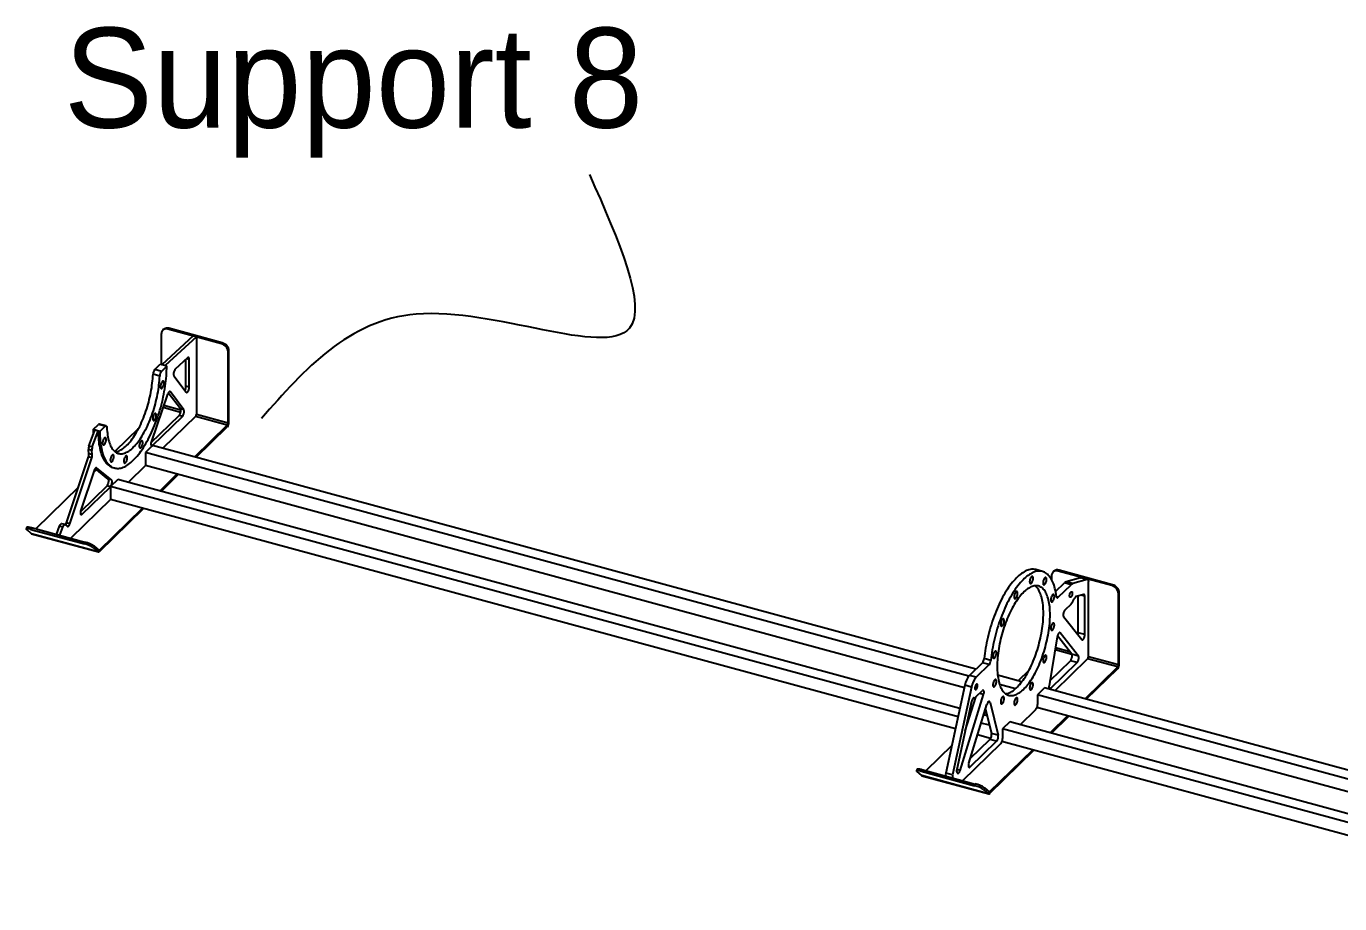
# Model space of a CAD drawing. Header units: inches. Extents: x 0.9 to 28, y -4.2 to 11.7.
# Drawn here: x 2.038 to 3.849, y -3.812 to -2.602 of the extents above; entities that cross this region are included whole.
import ezdxf

# ---------------------------------------------------------------- set-up
doc = ezdxf.new("R2010")
doc.units = ezdxf.units.IN
doc.header["$MEASUREMENT"] = 0

msp = doc.modelspace()

# ---------------------------------------------------------------- linework, layer by layer
at = {"color": 7, "linetype": 'Continuous', "lineweight": 25}
for p, q in [((2.227, -3.0199), (2.2258, -3.0211)), ((2.2342, -3.0185), (2.233, -3.0197)), ((2.3067, -3.0397), (2.233, -3.0197)), ((2.308, -3.0385), (2.2342, -3.0185)), ((2.2238, -3.0261), (2.2238, -3.0686)), ((2.2676, -3.029), (2.2245, -3.0688)), ((2.2722, -3.0303), (2.2291, -3.07)), ((2.2722, -3.0303), (2.2676, -3.029)), ((2.2722, -3.0303), (2.2722, -3.1373)), ((2.3067, -3.0397), (2.308, -3.0385)), ((2.2601, -3.0593), (2.2431, -3.0749)), ((2.2579, -3.0984), (2.2579, -3.0614)), ((2.2625, -3.0615), (2.2588, -3.0605)), ((2.2625, -3.0996), (2.2625, -3.0615)), ((2.3172, -3.0499), (2.3159, -3.0511)), ((2.3159, -3.1492), (2.3159, -3.0511)), ((2.3172, -3.148), (2.3172, -3.0499)), ((2.2148, -3.0754), (2.2222, -3.0682)), ((2.224, -3.0779), (2.2148, -3.0754)), ((2.2314, -3.0707), (2.2222, -3.0682)), ((2.224, -3.0779), (2.2314, -3.0707)), ((2.2291, -3.07), (2.2245, -3.0688)), ((2.2216, -3.0844), (2.2124, -3.0819)), ((2.2412, -3.0841), (2.2581, -3.1066)), ((2.2326, -3.1095), (2.2102, -3.1743)), ((2.2503, -3.1297), (2.2335, -3.1075)), ((2.2363, -3.1063), (2.2351, -3.1059)), ((2.2549, -3.131), (2.2363, -3.1063)), ((2.2625, -3.0996), (2.2579, -3.0984)), ((2.2505, -3.1345), (2.2262, -3.1279)), ((2.2508, -3.1315), (2.2272, -3.1251)), ((2.2549, -3.131), (2.2503, -3.1297)), ((2.1298, -3.1583), (2.1372, -3.1511)), ((2.1464, -3.1536), (2.1372, -3.1511)), ((2.1477, -3.1531), (2.1385, -3.1506)), ((2.2096, -3.1766), (2.2484, -3.1388)), ((2.2119, -3.1801), (2.253, -3.1401)), ((2.2712, -3.1401), (2.2261, -3.1841)), ((2.253, -3.1401), (2.2484, -3.1388)), ((2.2699, -3.196), (2.3149, -3.152)), ((2.3149, -3.152), (2.2712, -3.1401)), ((2.3159, -3.1492), (2.2722, -3.1373)), ((2.3149, -3.1543), (2.3149, -3.152)), ((2.3172, -3.148), (2.3159, -3.1492)), ((2.124, -3.181), (2.1321, -3.1589)), ((2.1286, -3.1822), (2.1367, -3.1602)), ((2.139, -3.1608), (2.1298, -3.1583)), ((2.1367, -3.1602), (2.1321, -3.1589)), ((2.139, -3.1608), (2.1464, -3.1536)), ((2.1928, -3.1563), (2.1597, -3.1885)), ((2.2717, -3.1965), (2.3149, -3.1543)), ((2.1279, -3.1871), (2.1233, -3.1858)), ((2.1241, -3.1915), (2.1233, -3.1858)), ((2.1286, -3.1822), (2.124, -3.181)), ((2.1287, -3.1928), (2.1279, -3.1871)), ((2.2118, -3.1802), (2.2021, -3.1897)), ((2.2119, -3.1801), (2.2097, -3.1795)), ((3.3474, -3.4888), (2.2118, -3.1802)), ((2.0931, -3.2869), (2.1235, -3.196)), ((2.0977, -3.2882), (2.1281, -3.1973)), ((2.1281, -3.1973), (2.1235, -3.196)), ((2.1287, -3.1928), (2.1241, -3.1915)), ((3.3378, -3.4984), (2.2021, -3.1897)), ((2.2021, -3.1897), (2.2021, -3.2076)), ((2.1311, -3.2147), (2.1128, -3.2693)), ((2.1343, -3.2133), (2.1303, -3.2173)), ((2.1507, -3.2265), (2.1326, -3.2119)), ((2.1346, -3.2111), (2.1339, -3.2109)), ((2.1553, -3.2277), (2.1346, -3.2111)), ((2.1569, -3.2106), (2.1592, -3.2112)), ((2.2021, -3.2076), (2.178, -3.2311)), ((3.3315, -3.5145), (2.2021, -3.2076)), ((2.2217, -3.243), (2.2459, -3.2194)), ((2.2235, -3.2435), (2.2477, -3.2199)), ((2.1096, -3.2375), (2.0506, -3.295)), ((2.1123, -3.2716), (2.149, -3.2358)), ((2.1146, -3.2751), (2.1536, -3.2371)), ((2.1536, -3.2371), (2.149, -3.2358)), ((2.1553, -3.2277), (2.1507, -3.2265)), ((2.1637, -3.2272), (2.1539, -3.2367)), ((3.3228, -3.5544), (2.1539, -3.2367)), ((2.1539, -3.2367), (2.1539, -3.2546)), ((3.3253, -3.5429), (2.1637, -3.2272)), ((2.1539, -3.2546), (2.099, -3.3082)), ((3.3192, -3.5712), (2.1539, -3.2546)), ((2.1146, -3.2751), (2.1124, -3.2744)), ((2.1384, -3.3244), (2.1977, -3.2665)), ((2.1384, -3.3266), (2.1995, -3.2669)), ((2.0385, -3.2929), (2.0376, -3.2954)), ((2.0447, -3.3019), (2.0382, -3.2963)), ((2.0448, -3.2935), (2.044, -3.2959)), ((2.044, -3.2959), (2.1177, -3.3159)), ((2.0448, -3.2935), (2.1185, -3.3135)), ((2.0794, -3.3029), (2.0836, -3.2915)), ((2.0882, -3.2927), (2.0836, -3.2915)), ((2.084, -3.3041), (2.0882, -3.2927)), ((2.0912, -3.2893), (2.0866, -3.2881)), ((2.0916, -3.2895), (2.0942, -3.2917)), ((2.0977, -3.2882), (2.0931, -3.2869)), ((2.1368, -3.3269), (2.0447, -3.3019)), ((2.045, -3.3021), (2.1371, -3.3271)), ((2.084, -3.3041), (2.0794, -3.3029)), ((2.1177, -3.3159), (2.1185, -3.3135)), ((2.1312, -3.319), (2.1303, -3.3214)), ((2.1303, -3.3214), (2.1368, -3.3269)), ((2.1312, -3.319), (2.1376, -3.3245)), ((2.1368, -3.3269), (2.1376, -3.3245)), ((2.1384, -3.3244), (2.137, -3.324)), ((2.1384, -3.3266), (2.1384, -3.3244)), ((3.4392, -3.354), (3.43, -3.3515)), ((3.4519, -3.3598), (3.4519, -3.3653)), ((3.455, -3.3537), (3.4538, -3.3549)), ((3.4623, -3.3522), (3.4611, -3.3534)), ((3.5348, -3.3734), (3.4611, -3.3534)), ((3.536, -3.3723), (3.4623, -3.3522)), ((3.4918, -3.3626), (3.4719, -3.3682)), ((3.4811, -3.3707), (3.4719, -3.3682)), ((3.501, -3.3651), (3.4811, -3.3707)), ((3.501, -3.3651), (3.4918, -3.3626)), ((3.5015, -3.3651), (3.4923, -3.3626)), ((3.5025, -3.4717), (3.5025, -3.3678)), ((3.4574, -3.3815), (3.4694, -3.3699)), ((3.4609, -3.3896), (3.4786, -3.3724)), ((3.4786, -3.3724), (3.4694, -3.3699)), ((3.4961, -3.3856), (3.4856, -3.3885)), ((3.4885, -3.4386), (3.4885, -3.3877)), ((3.4977, -3.3882), (3.4921, -3.3867)), ((3.5348, -3.3734), (3.536, -3.3723)), ((3.5452, -3.3837), (3.544, -3.3849)), ((3.544, -3.4829), (3.544, -3.3849)), ((3.5452, -3.4817), (3.5452, -3.3837)), ((3.4609, -3.3896), (3.4586, -3.389)), ((3.4786, -3.3991), (3.4702, -3.4073)), ((3.4977, -3.4411), (3.4977, -3.3882)), ((3.4934, -3.4482), (3.4684, -3.4164)), ((3.4638, -3.4388), (3.4626, -3.4385)), ((3.4889, -3.4707), (3.4638, -3.4388)), ((3.4977, -3.4411), (3.4885, -3.4386)), ((3.4596, -3.4441), (3.4483, -3.5116)), ((3.4769, -3.4647), (3.4571, -3.4593)), ((3.4796, -3.4682), (3.4599, -3.443)), ((3.368, -3.4767), (3.3588, -3.4742)), ((3.4494, -3.505), (3.4778, -3.4773)), ((3.4565, -3.5185), (3.5015, -3.4745)), ((3.4799, -3.4687), (3.4566, -3.4623)), ((3.487, -3.4798), (3.4778, -3.4773)), ((3.4889, -3.4707), (3.4796, -3.4682)), ((3.543, -3.4858), (3.5015, -3.4745)), ((3.544, -3.4829), (3.5025, -3.4717)), ((3.3564, -3.4801), (3.3387, -3.4974)), ((3.3656, -3.4826), (3.3479, -3.4999)), ((3.3656, -3.4826), (3.3564, -3.4801)), ((3.4208, -3.4901), (3.4058, -3.5047)), ((3.4505, -3.5154), (3.487, -3.4798)), ((3.498, -3.5297), (3.543, -3.4858)), ((3.4997, -3.5302), (3.543, -3.488)), ((3.543, -3.488), (3.543, -3.4858)), ((3.5452, -3.4817), (3.544, -3.4829)), ((3.3322, -3.5111), (3.3059, -3.6323)), ((3.3414, -3.5136), (3.3151, -3.6348)), ((3.3414, -3.5136), (3.3322, -3.5111)), ((3.3479, -3.4999), (3.3387, -3.4974)), ((3.4109, -3.5061), (3.3774, -3.497)), ((3.402, -3.5158), (3.3801, -3.5099)), ((3.4422, -3.5146), (3.4325, -3.5241)), ((4.2351, -3.7301), (3.4422, -3.5146)), ((3.3257, -3.6287), (3.3581, -3.524)), ((3.3326, -3.574), (3.3471, -3.5274)), ((3.3479, -3.5267), (3.3562, -3.5185)), ((3.3581, -3.524), (3.3523, -3.5224)), ((4.2254, -3.7396), (3.4325, -3.5241)), ((3.4325, -3.5241), (3.4325, -3.5375)), ((3.4505, -3.5154), (3.4483, -3.5148)), ((3.3414, -3.5336), (3.3211, -3.6273)), ((3.3376, -3.6183), (3.3627, -3.5375)), ((3.3409, -3.5472), (3.3386, -3.5465)), ((3.3616, -3.5479), (3.3585, -3.5509)), ((3.3606, -3.5441), (3.369, -3.5774)), ((3.3669, -3.5347), (3.3645, -3.534)), ((3.3669, -3.5347), (3.3782, -3.5799)), ((3.4083, -3.5655), (3.43, -3.5443)), ((4.2191, -3.7557), (3.4316, -3.5417)), ((3.3375, -3.5584), (3.3361, -3.558)), ((3.3662, -3.5662), (3.3548, -3.5631)), ((3.3629, -3.5531), (3.3582, -3.5519)), ((3.394, -3.5616), (3.3843, -3.5711)), ((4.2129, -3.7842), (3.394, -3.5616)), ((3.4498, -3.5768), (3.4739, -3.5532)), ((3.4516, -3.5772), (3.4757, -3.5537)), ((3.3395, -3.6123), (3.3667, -3.5857)), ((3.3677, -3.5844), (3.3496, -3.5795)), ((3.3759, -3.5882), (3.3667, -3.5857)), ((3.3782, -3.5799), (3.369, -3.5774)), ((4.2105, -3.7956), (3.3843, -3.5711)), ((3.3843, -3.5711), (3.3843, -3.5845)), ((3.3142, -3.5941), (3.2787, -3.6288)), ((3.3293, -3.6426), (3.3819, -3.5913)), ((3.3395, -3.6237), (3.3759, -3.5882)), ((3.3664, -3.6581), (3.4258, -3.6002)), ((3.3664, -3.6604), (3.4275, -3.6007)), ((4.2068, -3.8125), (3.3834, -3.5887)), ((3.3395, -3.6237), (3.3372, -3.6231)), ((3.2665, -3.6267), (3.2657, -3.6291)), ((3.2727, -3.6357), (3.2663, -3.6301)), ((3.2729, -3.6272), (3.272, -3.6297)), ((3.272, -3.6297), (3.3457, -3.6497)), ((3.3648, -3.6607), (3.2727, -3.6357)), ((3.2729, -3.6272), (3.3466, -3.6473)), ((3.273, -3.6358), (3.3652, -3.6609)), ((3.3151, -3.6348), (3.3059, -3.6323)), ((3.3257, -3.6287), (3.321, -3.6274)), ((3.3215, -3.632), (3.322, -3.6325)), ((3.3457, -3.6497), (3.3466, -3.6473)), ((3.3592, -3.6527), (3.3584, -3.6551)), ((3.3584, -3.6551), (3.3648, -3.6607)), ((3.3592, -3.6527), (3.3657, -3.6583)), ((3.3648, -3.6607), (3.3657, -3.6583)), ((3.3664, -3.6581), (3.3651, -3.6578)), ((3.3664, -3.6604), (3.3664, -3.6581))]:
    msp.add_line(p, q, dxfattribs=at)
at = {"color": 7, "linetype": 'Continuous', "lineweight": 25, "flags": 128}
for points in [[(2.233, -3.0197), (2.2319, -3.0194), (2.2308, -3.0193), (2.2298, -3.0193), (2.2288, -3.0195), (2.2278, -3.0198), (2.2269, -3.0202), (2.2261, -3.0208), (2.2255, -3.0215), (2.2249, -3.0222), (2.2244, -3.0231), (2.2241, -3.024), (2.2239, -3.025), (2.2238, -3.0261)], [(2.2625, -3.0615), (2.2624, -3.0607), (2.2623, -3.0601), (2.2622, -3.0596), (2.2619, -3.0592), (2.2616, -3.0589), (2.2613, -3.0588), (2.2609, -3.0588), (2.2605, -3.059), (2.2601, -3.0593)], [(2.139, -3.1608), (2.139, -3.164), (2.1391, -3.1672), (2.1393, -3.1703), (2.1395, -3.1732), (2.1399, -3.1762), (2.1402, -3.179), (2.1407, -3.1817), (2.1412, -3.1843), (2.1417, -3.1868), (2.1424, -3.1893), (2.143, -3.1916), (2.1438, -3.1938), (2.1446, -3.1959), (2.1455, -3.1978), (2.1464, -3.1997), (2.1474, -3.2014), (2.1485, -3.203), (2.1496, -3.2045), (2.1507, -3.2058), (2.1519, -3.207), (2.1532, -3.2081), (2.1545, -3.2091), (2.1558, -3.2099), (2.1572, -3.2105), (2.1586, -3.2111), (2.1601, -3.2114), (2.1616, -3.2117), (2.1631, -3.2118), (2.1647, -3.2118), (2.1663, -3.2116), (2.1679, -3.2113), (2.1696, -3.2108), (2.1713, -3.2102), (2.173, -3.2095), (2.1747, -3.2086), (2.1764, -3.2076), (2.1781, -3.2065), (2.1799, -3.2052), (2.1817, -3.2038), (2.1834, -3.2022), (2.1852, -3.2006), (2.187, -3.1988), (2.1887, -3.1969), (2.1905, -3.1948), (2.1922, -3.1927), (2.194, -3.1904), (2.1957, -3.1881), (2.1974, -3.1856), (2.1991, -3.183), (2.2008, -3.1803), (2.2025, -3.1776), (2.2041, -3.1747), (2.2057, -3.1718), (2.2073, -3.1687), (2.2088, -3.1656), (2.2103, -3.1624), (2.2118, -3.1592), (2.2132, -3.1559), (2.2146, -3.1525), (2.2159, -3.1491), (2.2172, -3.1456), (2.2185, -3.1421), (2.2197, -3.1385), (2.2208, -3.1349), (2.2219, -3.1313), (2.223, -3.1277), (2.224, -3.124), (2.2249, -3.1203), (2.2258, -3.1167), (2.2266, -3.113), (2.2273, -3.1093), (2.228, -3.1056), (2.2287, -3.102), (2.2292, -3.0984), (2.2297, -3.0948), (2.2302, -3.0912), (2.2305, -3.0876), (2.2308, -3.0841), (2.2311, -3.0807), (2.2312, -3.0773), (2.2313, -3.074), (2.2314, -3.0707)], [(2.2431, -3.0749), (2.2427, -3.0754), (2.2423, -3.076), (2.2419, -3.0767), (2.2416, -3.0775), (2.2412, -3.0783), (2.241, -3.0792), (2.2408, -3.08), (2.2407, -3.0809), (2.2406, -3.0817), (2.2407, -3.0825), (2.2408, -3.0831), (2.2409, -3.0837), (2.2412, -3.0841)], [(2.1488, -3.1555), (2.1489, -3.1582), (2.1491, -3.1609), (2.1494, -3.1634), (2.1497, -3.1659), (2.1501, -3.1683), (2.1506, -3.1707), (2.1511, -3.1729), (2.1517, -3.175), (2.1524, -3.1769), (2.1531, -3.1788), (2.1539, -3.1806), (2.1547, -3.1822), (2.1556, -3.1837), (2.1565, -3.1851), (2.1575, -3.1864), (2.1586, -3.1875), (2.1597, -3.1885), (2.1608, -3.1893), (2.162, -3.1901), (2.1632, -3.1906), (2.1645, -3.1911), (2.1658, -3.1914), (2.1672, -3.1916), (2.1685, -3.1916), (2.17, -3.1915), (2.1714, -3.1912), (2.1729, -3.1908), (2.1744, -3.1903), (2.1759, -3.1896), (2.1774, -3.1888), (2.1789, -3.1878), (2.1805, -3.1867), (2.1821, -3.1855), (2.1836, -3.1842), (2.1852, -3.1827), (2.1868, -3.1811), (2.1883, -3.1794), (2.1899, -3.1776), (2.1914, -3.1756), (2.193, -3.1736), (2.1945, -3.1714), (2.196, -3.1691), (2.1975, -3.1667), (2.199, -3.1643), (2.2004, -3.1617), (2.2018, -3.1591), (2.2032, -3.1564), (2.2046, -3.1536), (2.2059, -3.1507), (2.2072, -3.1478), (2.2084, -3.1448), (2.2096, -3.1417), (2.2107, -3.1386), (2.2118, -3.1355), (2.2129, -3.1323), (2.2139, -3.1291), (2.2148, -3.1259), (2.2157, -3.1227), (2.2165, -3.1194), (2.2173, -3.1161), (2.218, -3.1129), (2.2187, -3.1096), (2.2193, -3.1063), (2.2198, -3.1031), (2.2203, -3.0999), (2.2206, -3.0967), (2.221, -3.0936), (2.2212, -3.0905), (2.2214, -3.0874), (2.2216, -3.0844)], [(2.1603, -3.189), (2.1607, -3.189), (2.1622, -3.1887), (2.1637, -3.1883), (2.1651, -3.1878), (2.1667, -3.1871), (2.1682, -3.1863), (2.1697, -3.1853), (2.1713, -3.1842), (2.1728, -3.183), (2.1744, -3.1817), (2.176, -3.1802), (2.1775, -3.1786), (2.1791, -3.1769), (2.1807, -3.1751), (2.1822, -3.1731), (2.1838, -3.1711), (2.1853, -3.1689), (2.1868, -3.1666), (2.1883, -3.1642), (2.1898, -3.1618), (2.1912, -3.1592), (2.1926, -3.1566), (2.194, -3.1539), (2.1954, -3.1511), (2.1967, -3.1482), (2.1979, -3.1453), (2.1992, -3.1423), (2.2004, -3.1392), (2.2015, -3.1361), (2.2026, -3.133), (2.2037, -3.1298), (2.2047, -3.1266), (2.2056, -3.1234), (2.2065, -3.1202), (2.2073, -3.1169), (2.2081, -3.1136), (2.2088, -3.1104), (2.2095, -3.1071), (2.21, -3.1038), (2.2106, -3.1006), (2.211, -3.0974), (2.2114, -3.0942), (2.2118, -3.0911), (2.212, -3.088), (2.2122, -3.0849), (2.2124, -3.0819)], [(2.2275, -3.0941), (2.2275, -3.0933), (2.2274, -3.0927), (2.2272, -3.0922), (2.227, -3.0918), (2.2267, -3.0915), (2.2264, -3.0914), (2.226, -3.0914), (2.2256, -3.0916), (2.2252, -3.0919), (2.2248, -3.0923), (2.2244, -3.0929), (2.224, -3.0935), (2.2237, -3.0943), (2.2233, -3.0951), (2.2231, -3.0959), (2.2229, -3.0968), (2.2228, -3.0976), (2.2227, -3.0984), (2.2227, -3.0992), (2.2228, -3.0999), (2.2229, -3.1004), (2.2231, -3.1009), (2.2233, -3.1012), (2.2237, -3.1014), (2.224, -3.1015), (2.2244, -3.1014), (2.2248, -3.1012), (2.2252, -3.1008), (2.2256, -3.1003), (2.226, -3.0997), (2.2264, -3.099), (2.2267, -3.0982), (2.227, -3.0974), (2.2272, -3.0965), (2.2274, -3.0957), (2.2275, -3.0949), (2.2275, -3.0941)], [(2.2363, -3.1063), (2.236, -3.106), (2.2357, -3.1059), (2.2353, -3.1059), (2.2349, -3.106), (2.2345, -3.1063), (2.2341, -3.1068), (2.2337, -3.1073), (2.2333, -3.108), (2.2329, -3.1087), (2.2326, -3.1095)], [(2.2581, -3.1066), (2.2584, -3.1069), (2.2588, -3.1071), (2.2592, -3.107), (2.2596, -3.1068), (2.26, -3.1065), (2.2604, -3.106), (2.2608, -3.1054), (2.2612, -3.1047), (2.2616, -3.1039), (2.2619, -3.1031), (2.2621, -3.1022), (2.2623, -3.1013), (2.2624, -3.1005), (2.2625, -3.0996)], [(2.2484, -3.1388), (2.2488, -3.1383), (2.2492, -3.1377), (2.2496, -3.137), (2.2499, -3.1363), (2.2502, -3.1354), (2.2504, -3.1346), (2.2506, -3.1337), (2.2507, -3.1329), (2.2508, -3.132), (2.2508, -3.1313), (2.2507, -3.1307), (2.2505, -3.1301), (2.2503, -3.1297)], [(2.253, -3.1401), (2.2534, -3.1396), (2.2538, -3.139), (2.2542, -3.1383), (2.2545, -3.1375), (2.2548, -3.1367), (2.2551, -3.1358), (2.2552, -3.135), (2.2554, -3.1341), (2.2554, -3.1333), (2.2554, -3.1326), (2.2553, -3.1319), (2.2551, -3.1314), (2.2549, -3.131)], [(2.2168, -3.1385), (2.2168, -3.1378), (2.2167, -3.1372), (2.2165, -3.1366), (2.2163, -3.1362), (2.216, -3.136), (2.2157, -3.1359), (2.2153, -3.1359), (2.2149, -3.136), (2.2145, -3.1363), (2.2141, -3.1368), (2.2137, -3.1373), (2.2133, -3.138), (2.213, -3.1387), (2.2127, -3.1395), (2.2124, -3.1404), (2.2122, -3.1412), (2.2121, -3.1421), (2.212, -3.1429), (2.212, -3.1436), (2.2121, -3.1443), (2.2122, -3.1449), (2.2124, -3.1454), (2.2127, -3.1457), (2.213, -3.1459), (2.2133, -3.146), (2.2137, -3.1459), (2.2141, -3.1456), (2.2145, -3.1453), (2.2149, -3.1448), (2.2153, -3.1442), (2.2157, -3.1435), (2.216, -3.1427), (2.2163, -3.1419), (2.2165, -3.141), (2.2167, -3.1401), (2.2168, -3.1393), (2.2168, -3.1385)], [(2.1367, -3.1602), (2.1367, -3.1634), (2.1368, -3.1666), (2.137, -3.1696), (2.1372, -3.1726), (2.1375, -3.1755), (2.1379, -3.1783), (2.1384, -3.1811), (2.1389, -3.1837), (2.1394, -3.1862), (2.1401, -3.1886), (2.1407, -3.191), (2.1415, -3.1932), (2.1423, -3.1952), (2.1432, -3.1972), (2.1441, -3.1991), (2.1451, -3.2008), (2.1462, -3.2024), (2.1473, -3.2039), (2.1484, -3.2052), (2.1496, -3.2064), (2.1509, -3.2075), (2.1522, -3.2084), (2.1535, -3.2092), (2.1549, -3.2099), (2.1563, -3.2104), (2.1569, -3.2106)], [(2.1477, -3.172), (2.1477, -3.1713), (2.1476, -3.1706), (2.1474, -3.1701), (2.1472, -3.1697), (2.1469, -3.1694), (2.1466, -3.1693), (2.1462, -3.1693), (2.1458, -3.1695), (2.1454, -3.1698), (2.145, -3.1702), (2.1446, -3.1708), (2.1442, -3.1714), (2.1438, -3.1722), (2.1435, -3.173), (2.1433, -3.1738), (2.1431, -3.1747), (2.1429, -3.1755), (2.1429, -3.1763), (2.1429, -3.1771), (2.1429, -3.1778), (2.1431, -3.1783), (2.1433, -3.1788), (2.1435, -3.1792), (2.1438, -3.1793), (2.1442, -3.1794), (2.1446, -3.1793), (2.145, -3.1791), (2.1454, -3.1787), (2.1458, -3.1782), (2.1462, -3.1776), (2.1466, -3.1769), (2.1469, -3.1761), (2.1472, -3.1753), (2.1474, -3.1745), (2.1476, -3.1736), (2.1477, -3.1728), (2.1477, -3.172)], [(2.1464, -3.1536), (2.1468, -3.1533), (2.1472, -3.1531), (2.1475, -3.153), (2.1479, -3.1531), (2.1482, -3.1533), (2.1484, -3.1537), (2.1486, -3.1542), (2.1487, -3.1548), (2.1488, -3.1555)], [(2.1983, -3.1762), (2.1983, -3.1755), (2.1982, -3.1749), (2.198, -3.1744), (2.1978, -3.174), (2.1975, -3.1737), (2.1972, -3.1736), (2.1968, -3.1736), (2.1964, -3.1738), (2.196, -3.1741), (2.1956, -3.1745), (2.1952, -3.175), (2.1948, -3.1757), (2.1944, -3.1764), (2.1941, -3.1772), (2.1939, -3.1781), (2.1937, -3.1789), (2.1935, -3.1798), (2.1935, -3.1806), (2.1935, -3.1814), (2.1935, -3.182), (2.1937, -3.1826), (2.1939, -3.1831), (2.1941, -3.1834), (2.1944, -3.1836), (2.1948, -3.1837), (2.1952, -3.1836), (2.1956, -3.1833), (2.196, -3.183), (2.1964, -3.1825), (2.1968, -3.1819), (2.1972, -3.1812), (2.1975, -3.1804), (2.1978, -3.1796), (2.198, -3.1787), (2.1982, -3.1779), (2.1983, -3.177), (2.1983, -3.1762)], [(2.2102, -3.1743), (2.2099, -3.1751), (2.2097, -3.1759), (2.2096, -3.1768), (2.2095, -3.1776), (2.2095, -3.1783), (2.2095, -3.179), (2.2097, -3.1796), (2.2099, -3.1801), (2.2101, -3.1804), (2.2104, -3.1806), (2.2107, -3.1807), (2.2111, -3.1807), (2.2115, -3.1805), (2.2119, -3.1801)], [(2.1584, -3.1956), (2.1584, -3.1948), (2.1583, -3.1942), (2.1581, -3.1937), (2.1579, -3.1933), (2.1576, -3.193), (2.1572, -3.1929), (2.1569, -3.1929), (2.1565, -3.1931), (2.1561, -3.1934), (2.1557, -3.1938), (2.1553, -3.1944), (2.1549, -3.195), (2.1545, -3.1958), (2.1542, -3.1966), (2.154, -3.1974), (2.1538, -3.1983), (2.1536, -3.1991), (2.1535, -3.1999), (2.1535, -3.2007), (2.1536, -3.2014), (2.1538, -3.2019), (2.154, -3.2024), (2.1542, -3.2027), (2.1545, -3.2029), (2.1549, -3.203), (2.1553, -3.2029), (2.1557, -3.2027), (2.1561, -3.2023), (2.1565, -3.2018), (2.1569, -3.2012), (2.1572, -3.2005), (2.1576, -3.1997), (2.1579, -3.1989), (2.1581, -3.198), (2.1583, -3.1972), (2.1584, -3.1963), (2.1584, -3.1956)], [(2.1769, -3.1971), (2.1769, -3.1964), (2.1768, -3.1958), (2.1766, -3.1952), (2.1764, -3.1948), (2.1761, -3.1946), (2.1758, -3.1945), (2.1754, -3.1945), (2.175, -3.1946), (2.1746, -3.1949), (2.1742, -3.1954), (2.1738, -3.1959), (2.1734, -3.1966), (2.1731, -3.1973), (2.1727, -3.1981), (2.1725, -3.199), (2.1723, -3.1998), (2.1721, -3.2007), (2.1721, -3.2015), (2.1721, -3.2022), (2.1721, -3.2029), (2.1723, -3.2035), (2.1725, -3.204), (2.1727, -3.2043), (2.1731, -3.2045), (2.1734, -3.2046), (2.1738, -3.2045), (2.1742, -3.2042), (2.1746, -3.2039), (2.175, -3.2034), (2.1754, -3.2028), (2.1758, -3.2021), (2.1761, -3.2013), (2.1764, -3.2005), (2.1766, -3.1996), (2.1768, -3.1987), (2.1769, -3.1979), (2.1769, -3.1971)], [(2.1346, -3.2111), (2.1343, -3.2109), (2.1339, -3.2109), (2.1335, -3.2111), (2.1331, -3.2114), (2.1326, -3.2118), (2.1322, -3.2124), (2.1318, -3.2131), (2.1314, -3.2139), (2.1311, -3.2147)], [(2.149, -3.2358), (2.1494, -3.2353), (2.1498, -3.2348), (2.1502, -3.2341), (2.1505, -3.2333), (2.1508, -3.2325), (2.151, -3.2317), (2.1512, -3.2308), (2.1513, -3.23), (2.1514, -3.2292), (2.1514, -3.2284), (2.1513, -3.2278), (2.1511, -3.2272), (2.1509, -3.2268), (2.1507, -3.2265)], [(2.1536, -3.2371), (2.154, -3.2366), (2.1544, -3.236), (2.1548, -3.2353), (2.1551, -3.2346), (2.1554, -3.2338), (2.1556, -3.2329), (2.1558, -3.2321), (2.156, -3.2312), (2.156, -3.2304), (2.156, -3.2297), (2.1559, -3.229), (2.1558, -3.2285), (2.1555, -3.228), (2.1553, -3.2277)], [(2.1128, -3.2693), (2.1126, -3.2702), (2.1124, -3.2711), (2.1123, -3.272), (2.1122, -3.2728), (2.1122, -3.2736), (2.1123, -3.2743), (2.1125, -3.2748), (2.1128, -3.2753), (2.1131, -3.2755), (2.1134, -3.2756), (2.1138, -3.2756), (2.1142, -3.2754), (2.1146, -3.2751)], [(2.044, -3.2959), (2.0429, -3.2956), (2.0419, -3.2954), (2.0409, -3.2952), (2.0401, -3.2951), (2.0394, -3.295), (2.0387, -3.295), (2.0382, -3.295), (2.0379, -3.2951), (2.0377, -3.2953), (2.0376, -3.2955), (2.0377, -3.2957), (2.0379, -3.296), (2.0382, -3.2963)], [(2.0385, -3.2929), (2.0385, -3.2928), (2.0387, -3.2927), (2.0391, -3.2926), (2.0396, -3.2926), (2.0402, -3.2926), (2.041, -3.2927), (2.0418, -3.2928), (2.0427, -3.293), (2.0438, -3.2932), (2.0448, -3.2935)], [(2.0836, -3.2915), (2.0839, -3.2907), (2.0842, -3.29), (2.0846, -3.2893), (2.0851, -3.2888), (2.0855, -3.2884), (2.0859, -3.2881), (2.0863, -3.288), (2.0866, -3.2881)], [(2.0882, -3.2927), (2.0885, -3.2919), (2.0889, -3.2912), (2.0892, -3.2906), (2.0897, -3.2901), (2.0901, -3.2897), (2.0905, -3.2894), (2.0909, -3.2893), (2.0912, -3.2893), (2.0916, -3.2895)], [(2.0942, -3.2917), (2.0945, -3.2919), (2.0949, -3.292), (2.0953, -3.2918), (2.0957, -3.2915), (2.0962, -3.2911), (2.0966, -3.2905), (2.097, -3.2898), (2.0974, -3.289), (2.0977, -3.2882)], [(2.0447, -3.3019), (2.0448, -3.302), (2.045, -3.3021)], [(3.43, -3.3515), (3.4285, -3.3512), (3.427, -3.351), (3.4254, -3.3509), (3.4239, -3.351), (3.4222, -3.3513), (3.4206, -3.3517), (3.4189, -3.3522), (3.4172, -3.3528), (3.4155, -3.3536), (3.4138, -3.3546), (3.412, -3.3557), (3.4102, -3.3569), (3.4085, -3.3582), (3.4067, -3.3597), (3.4049, -3.3613), (3.4031, -3.3631), (3.4014, -3.3649), (3.3996, -3.3669), (3.3978, -3.369), (3.3961, -3.3712), (3.3943, -3.3736), (3.3926, -3.376), (3.3909, -3.3786), (3.3892, -3.3812), (3.3875, -3.384), (3.3858, -3.3868), (3.3842, -3.3897), (3.3826, -3.3928), (3.3811, -3.3959), (3.3795, -3.399), (3.378, -3.4023), (3.3766, -3.4056), (3.3752, -3.409), (3.3738, -3.4124), (3.3725, -3.4159), (3.3712, -3.4194), (3.37, -3.423), (3.3688, -3.4266), (3.3677, -3.4302), (3.3666, -3.4339), (3.3656, -3.4375), (3.3646, -3.4412), (3.3637, -3.4449), (3.3629, -3.4486), (3.3621, -3.4523), (3.3614, -3.456), (3.3607, -3.4597), (3.3601, -3.4634), (3.3596, -3.467), (3.3592, -3.4706), (3.3588, -3.4742)], [(3.4585, -3.3884), (3.4581, -3.3856), (3.4576, -3.3828), (3.4571, -3.3802), (3.4565, -3.3777), (3.4559, -3.3753), (3.4552, -3.373), (3.4544, -3.3708), (3.4535, -3.3688), (3.4526, -3.3668), (3.4517, -3.365), (3.4507, -3.3633), (3.4496, -3.3617), (3.4485, -3.3603), (3.4473, -3.359), (3.4461, -3.3578), (3.4448, -3.3568), (3.4435, -3.3559), (3.4421, -3.3551), (3.4407, -3.3545), (3.4392, -3.354), (3.4377, -3.3537), (3.4362, -3.3535), (3.4347, -3.3535), (3.4331, -3.3535), (3.4314, -3.3538), (3.4298, -3.3542), (3.4281, -3.3547), (3.4264, -3.3553), (3.4247, -3.3562), (3.423, -3.3571), (3.4212, -3.3582), (3.4195, -3.3594), (3.4177, -3.3607), (3.4159, -3.3622), (3.4141, -3.3638), (3.4124, -3.3656), (3.4106, -3.3674), (3.4088, -3.3694), (3.407, -3.3715), (3.4053, -3.3737), (3.4035, -3.3761), (3.4018, -3.3785), (3.4001, -3.3811), (3.3984, -3.3837), (3.3967, -3.3865), (3.395, -3.3893), (3.3934, -3.3922), (3.3918, -3.3953), (3.3903, -3.3984), (3.3887, -3.4015), (3.3872, -3.4048), (3.3858, -3.4081), (3.3844, -3.4115), (3.383, -3.4149), (3.3817, -3.4184), (3.3804, -3.4219), (3.3792, -3.4255), (3.378, -3.4291), (3.3769, -3.4327), (3.3758, -3.4364), (3.3748, -3.44), (3.3738, -3.4437), (3.3729, -3.4474), (3.3721, -3.4511), (3.3713, -3.4548), (3.3706, -3.4585), (3.3699, -3.4622), (3.3694, -3.4659), (3.3688, -3.4695), (3.3684, -3.4731), (3.368, -3.4767)], [(3.4264, -3.3634), (3.4263, -3.3627), (3.4262, -3.362), (3.4261, -3.3615), (3.4258, -3.3611), (3.4255, -3.3608), (3.4252, -3.3607), (3.4248, -3.3607), (3.4244, -3.3609), (3.424, -3.3612), (3.4236, -3.3616), (3.4232, -3.3622), (3.4228, -3.3628), (3.4225, -3.3636), (3.4222, -3.3644), (3.4219, -3.3652), (3.4217, -3.3661), (3.4216, -3.3669), (3.4215, -3.3677), (3.4215, -3.3685), (3.4216, -3.3692), (3.4217, -3.3698), (3.4219, -3.3702), (3.4222, -3.3706), (3.4225, -3.3708), (3.4228, -3.3708), (3.4232, -3.3707), (3.4236, -3.3705), (3.424, -3.3701), (3.4244, -3.3696), (3.4248, -3.369), (3.4252, -3.3683), (3.4255, -3.3675), (3.4258, -3.3667), (3.4261, -3.3659), (3.4262, -3.365), (3.4263, -3.3642), (3.4264, -3.3634)], [(3.4449, -3.3649), (3.4449, -3.3642), (3.4448, -3.3636), (3.4446, -3.3631), (3.4444, -3.3627), (3.4441, -3.3624), (3.4437, -3.3623), (3.4434, -3.3623), (3.443, -3.3625), (3.4426, -3.3628), (3.4422, -3.3632), (3.4417, -3.3637), (3.4414, -3.3644), (3.441, -3.3651), (3.4407, -3.3659), (3.4404, -3.3668), (3.4402, -3.3676), (3.4401, -3.3685), (3.44, -3.3693), (3.44, -3.3701), (3.4401, -3.3707), (3.4402, -3.3713), (3.4404, -3.3718), (3.4407, -3.3721), (3.441, -3.3723), (3.4414, -3.3724), (3.4417, -3.3723), (3.4422, -3.3721), (3.4426, -3.3717), (3.443, -3.3712), (3.4434, -3.3706), (3.4437, -3.3699), (3.4441, -3.3691), (3.4444, -3.3683), (3.4446, -3.3674), (3.4448, -3.3666), (3.4449, -3.3657), (3.4449, -3.3649)], [(3.4611, -3.3534), (3.46, -3.3532), (3.4589, -3.3531), (3.4578, -3.3531), (3.4568, -3.3533), (3.4559, -3.3536), (3.455, -3.354), (3.4542, -3.3545), (3.4535, -3.3552), (3.4529, -3.356), (3.4525, -3.3568), (3.4521, -3.3578), (3.4519, -3.3588), (3.4519, -3.3598)], [(3.4918, -3.3626), (3.4921, -3.3626), (3.4923, -3.3626)], [(3.501, -3.3651), (3.5013, -3.3651), (3.5016, -3.3652), (3.5019, -3.3653), (3.5021, -3.3656), (3.5023, -3.366), (3.5024, -3.3665), (3.5025, -3.3671), (3.5025, -3.3678)], [(3.4497, -3.4139), (3.4497, -3.4111), (3.4496, -3.4083), (3.4494, -3.4056), (3.4492, -3.403), (3.4489, -3.4004), (3.4485, -3.398), (3.4481, -3.3957), (3.4476, -3.3934), (3.447, -3.3913), (3.4464, -3.3892), (3.4457, -3.3873), (3.4449, -3.3855), (3.4441, -3.3838), (3.4433, -3.3822), (3.4424, -3.3808), (3.4414, -3.3795), (3.4404, -3.3783), (3.4393, -3.3772), (3.4382, -3.3763), (3.437, -3.3755), (3.4358, -3.3749), (3.4345, -3.3744), (3.4333, -3.374), (3.4319, -3.3738), (3.4306, -3.3737), (3.4292, -3.3737), (3.4277, -3.3739), (3.4263, -3.3742), (3.4248, -3.3747), (3.4233, -3.3753), (3.4218, -3.3761), (3.4203, -3.3769), (3.4187, -3.378), (3.4172, -3.3791), (3.4156, -3.3804), (3.414, -3.3818), (3.4125, -3.3833), (3.4109, -3.385), (3.4093, -3.3867), (3.4078, -3.3886), (3.4062, -3.3906), (3.4047, -3.3928), (3.4032, -3.395), (3.4017, -3.3973), (3.4002, -3.3997), (3.3987, -3.4022), (3.3973, -3.4048), (3.3959, -3.4075), (3.3946, -3.4102), (3.3932, -3.4131), (3.3919, -3.416), (3.3907, -3.4189), (3.3895, -3.4219), (3.3883, -3.425), (3.3872, -3.4281), (3.3861, -3.4312), (3.3851, -3.4344), (3.3841, -3.4376), (3.3832, -3.4409), (3.3823, -3.4441), (3.3815, -3.4474), (3.3808, -3.4506), (3.3801, -3.4539), (3.3795, -3.4572), (3.3789, -3.4604), (3.3784, -3.4636), (3.378, -3.4668), (3.3776, -3.47), (3.3773, -3.4731), (3.3771, -3.4762), (3.3769, -3.4792), (3.3768, -3.4822), (3.3768, -3.4851), (3.3768, -3.4879), (3.3769, -3.4907), (3.3771, -3.4934), (3.3773, -3.496), (3.3776, -3.4986), (3.378, -3.501), (3.3784, -3.5034), (3.3789, -3.5056), (3.3795, -3.5078), (3.3801, -3.5098), (3.3808, -3.5117), (3.3815, -3.5135), (3.3823, -3.5152), (3.3832, -3.5168), (3.3841, -3.5182), (3.3851, -3.5195), (3.3861, -3.5207), (3.3872, -3.5218), (3.3883, -3.5227), (3.3895, -3.5235), (3.3907, -3.5241), (3.3919, -3.5246), (3.3932, -3.525), (3.3946, -3.5252), (3.3959, -3.5253), (3.3973, -3.5253), (3.3987, -3.5251), (3.4002, -3.5248), (3.4017, -3.5243), (3.4032, -3.5237), (3.4047, -3.523), (3.4062, -3.5221), (3.4078, -3.5211), (3.4093, -3.5199), (3.4109, -3.5186), (3.4125, -3.5172), (3.414, -3.5157), (3.4156, -3.514), (3.4172, -3.5123), (3.4187, -3.5104), (3.4203, -3.5084), (3.4218, -3.5063), (3.4233, -3.504), (3.4248, -3.5017), (3.4263, -3.4993), (3.4277, -3.4968), (3.4292, -3.4942), (3.4306, -3.4915), (3.4319, -3.4888), (3.4333, -3.486), (3.4345, -3.4831), (3.4358, -3.4801), (3.437, -3.4771), (3.4382, -3.474), (3.4393, -3.4709), (3.4404, -3.4678), (3.4414, -3.4646), (3.4424, -3.4614), (3.4433, -3.4581), (3.4441, -3.4549), (3.4449, -3.4516), (3.4457, -3.4484), (3.4464, -3.4451), (3.447, -3.4418), (3.4476, -3.4386), (3.4481, -3.4354), (3.4485, -3.4322), (3.4489, -3.429), (3.4492, -3.4259), (3.4494, -3.4228), (3.4496, -3.4198), (3.4497, -3.4168), (3.4497, -3.4139)], [(3.405, -3.3843), (3.4049, -3.3835), (3.4048, -3.3829), (3.4047, -3.3824), (3.4044, -3.382), (3.4042, -3.3817), (3.4038, -3.3816), (3.4035, -3.3816), (3.4031, -3.3818), (3.4027, -3.3821), (3.4022, -3.3825), (3.4018, -3.3831), (3.4015, -3.3837), (3.4011, -3.3845), (3.4008, -3.3853), (3.4005, -3.3861), (3.4003, -3.387), (3.4002, -3.3878), (3.4001, -3.3886), (3.4001, -3.3894), (3.4002, -3.3901), (3.4003, -3.3906), (3.4005, -3.3911), (3.4008, -3.3914), (3.4011, -3.3916), (3.4015, -3.3917), (3.4018, -3.3916), (3.4022, -3.3914), (3.4027, -3.391), (3.4031, -3.3905), (3.4035, -3.3899), (3.4038, -3.3892), (3.4042, -3.3884), (3.4044, -3.3876), (3.4047, -3.3867), (3.4048, -3.3859), (3.4049, -3.3851), (3.405, -3.3843)], [(3.4405, -3.4114), (3.4405, -3.4086), (3.4404, -3.4058), (3.4402, -3.4031), (3.44, -3.4005), (3.4396, -3.3979), (3.4393, -3.3955), (3.4388, -3.3931), (3.4384, -3.3909), (3.4378, -3.3888), (3.4372, -3.3867), (3.4365, -3.3848), (3.4357, -3.383), (3.4349, -3.3813), (3.4341, -3.3797), (3.4332, -3.3783), (3.4322, -3.377), (3.4312, -3.3758), (3.4301, -3.3747), (3.429, -3.3738), (3.4289, -3.3737)], [(3.4556, -3.3885), (3.4556, -3.3878), (3.4554, -3.3872), (3.4553, -3.3867), (3.455, -3.3863), (3.4548, -3.386), (3.4544, -3.3859), (3.4541, -3.3859), (3.4537, -3.386), (3.4533, -3.3863), (3.4528, -3.3868), (3.4524, -3.3873), (3.4521, -3.388), (3.4517, -3.3887), (3.4514, -3.3895), (3.4511, -3.3904), (3.4509, -3.3912), (3.4508, -3.3921), (3.4507, -3.3929), (3.4507, -3.3936), (3.4508, -3.3943), (3.4509, -3.3949), (3.4511, -3.3954), (3.4514, -3.3957), (3.4517, -3.3959), (3.4521, -3.396), (3.4524, -3.3959), (3.4528, -3.3956), (3.4533, -3.3953), (3.4537, -3.3948), (3.4541, -3.3942), (3.4544, -3.3935), (3.4548, -3.3927), (3.455, -3.3919), (3.4553, -3.391), (3.4554, -3.3902), (3.4556, -3.3893), (3.4556, -3.3885)], [(3.4767, -3.3876), (3.4767, -3.3869), (3.4768, -3.3862), (3.477, -3.3854), (3.4772, -3.3847), (3.4775, -3.384), (3.4778, -3.3834), (3.4781, -3.3829), (3.4785, -3.3824), (3.4788, -3.3821), (3.4792, -3.3819), (3.4795, -3.3819), (3.4798, -3.382), (3.48, -3.3822), (3.4802, -3.3826), (3.4804, -3.383), (3.4804, -3.3836), (3.4804, -3.3843), (3.4804, -3.385), (3.4802, -3.3857), (3.48, -3.3864), (3.4798, -3.3871), (3.4795, -3.3878), (3.4792, -3.3884), (3.4788, -3.3889), (3.4785, -3.3893), (3.4781, -3.3895), (3.4778, -3.3896), (3.4775, -3.3896), (3.4772, -3.3894), (3.477, -3.3891), (3.4768, -3.3887), (3.4767, -3.3882), (3.4767, -3.3876)], [(3.4977, -3.3882), (3.4977, -3.3876), (3.4976, -3.387), (3.4974, -3.3865), (3.4973, -3.3861), (3.497, -3.3858), (3.4967, -3.3856), (3.4964, -3.3855), (3.4961, -3.3856)], [(3.4585, -3.3884), (3.4586, -3.389), (3.4588, -3.3895), (3.459, -3.3899), (3.4593, -3.3901), (3.4597, -3.3902), (3.4601, -3.3902), (3.4605, -3.39), (3.4609, -3.3896)], [(3.3865, -3.422), (3.3864, -3.4213), (3.3863, -3.4206), (3.3861, -3.4201), (3.3859, -3.4197), (3.3856, -3.4194), (3.3853, -3.4193), (3.3849, -3.4193), (3.3845, -3.4195), (3.3841, -3.4198), (3.3837, -3.4202), (3.3833, -3.4208), (3.3829, -3.4214), (3.3826, -3.4222), (3.3823, -3.423), (3.382, -3.4238), (3.3818, -3.4247), (3.3817, -3.4255), (3.3816, -3.4263), (3.3816, -3.4271), (3.3817, -3.4278), (3.3818, -3.4284), (3.382, -3.4288), (3.3823, -3.4292), (3.3826, -3.4294), (3.3829, -3.4294), (3.3833, -3.4293), (3.3837, -3.4291), (3.3841, -3.4287), (3.3845, -3.4282), (3.3849, -3.4276), (3.3853, -3.4269), (3.3856, -3.4261), (3.3859, -3.4253), (3.3861, -3.4245), (3.3863, -3.4236), (3.3864, -3.4228), (3.3865, -3.422)], [(3.3884, -3.5228), (3.3895, -3.5226), (3.391, -3.5223), (3.3925, -3.5218), (3.394, -3.5212), (3.3955, -3.5204), (3.397, -3.5196), (3.3986, -3.5186), (3.4001, -3.5174), (3.4017, -3.5161), (3.4032, -3.5147), (3.4048, -3.5132), (3.4064, -3.5115), (3.4079, -3.5098), (3.4095, -3.5079), (3.411, -3.5059), (3.4126, -3.5038), (3.4141, -3.5015), (3.4156, -3.4992), (3.4171, -3.4968), (3.4185, -3.4943), (3.4199, -3.4917), (3.4213, -3.489), (3.4227, -3.4863), (3.424, -3.4835), (3.4253, -3.4806), (3.4266, -3.4776), (3.4278, -3.4746), (3.429, -3.4715), (3.4301, -3.4684), (3.4312, -3.4653), (3.4322, -3.4621), (3.4332, -3.4589), (3.4341, -3.4556), (3.4349, -3.4524), (3.4357, -3.4491), (3.4365, -3.4459), (3.4372, -3.4426), (3.4378, -3.4393), (3.4384, -3.4361), (3.4388, -3.4329), (3.4393, -3.4297), (3.4396, -3.4265), (3.44, -3.4234), (3.4402, -3.4203), (3.4404, -3.4173), (3.4405, -3.4143), (3.4405, -3.4114)], [(3.4702, -3.4073), (3.4698, -3.4077), (3.4694, -3.4083), (3.469, -3.409), (3.4687, -3.4098), (3.4684, -3.4106), (3.4682, -3.4115), (3.468, -3.4124), (3.4679, -3.4132), (3.4678, -3.4141), (3.4679, -3.4148), (3.468, -3.4154), (3.4681, -3.416), (3.4684, -3.4164)], [(3.4556, -3.4278), (3.4556, -3.4271), (3.4554, -3.4265), (3.4553, -3.4259), (3.455, -3.4255), (3.4548, -3.4253), (3.4544, -3.4251), (3.4541, -3.4252), (3.4537, -3.4253), (3.4533, -3.4256), (3.4528, -3.4261), (3.4524, -3.4266), (3.4521, -3.4273), (3.4517, -3.428), (3.4514, -3.4288), (3.4511, -3.4297), (3.4509, -3.4305), (3.4508, -3.4314), (3.4507, -3.4322), (3.4507, -3.4329), (3.4508, -3.4336), (3.4509, -3.4342), (3.4511, -3.4347), (3.4514, -3.435), (3.4517, -3.4352), (3.4521, -3.4352), (3.4524, -3.4352), (3.4528, -3.4349), (3.4533, -3.4346), (3.4537, -3.4341), (3.4541, -3.4335), (3.4544, -3.4328), (3.4548, -3.432), (3.455, -3.4312), (3.4553, -3.4303), (3.4554, -3.4294), (3.4556, -3.4286), (3.4556, -3.4278)], [(3.4638, -3.4388), (3.4635, -3.4385), (3.4631, -3.4384), (3.4628, -3.4384), (3.4624, -3.4386), (3.4619, -3.439), (3.4615, -3.4394), (3.4611, -3.44), (3.4607, -3.4407), (3.4604, -3.4415), (3.4601, -3.4424), (3.4598, -3.4432), (3.4596, -3.4441)], [(3.4934, -3.4482), (3.4937, -3.4484), (3.494, -3.4486), (3.4944, -3.4485), (3.4948, -3.4483), (3.4952, -3.448), (3.4957, -3.4475), (3.4961, -3.4469), (3.4965, -3.4462), (3.4968, -3.4454), (3.4971, -3.4446), (3.4974, -3.4437), (3.4975, -3.4428), (3.4976, -3.442), (3.4977, -3.4411)], [(3.3758, -3.4664), (3.3757, -3.4657), (3.3756, -3.4651), (3.3755, -3.4646), (3.3752, -3.4642), (3.3749, -3.4639), (3.3746, -3.4638), (3.3742, -3.4638), (3.3738, -3.464), (3.3734, -3.4643), (3.373, -3.4647), (3.3726, -3.4652), (3.3722, -3.4659), (3.3719, -3.4666), (3.3716, -3.4674), (3.3713, -3.4683), (3.3711, -3.4691), (3.371, -3.47), (3.3709, -3.4708), (3.3709, -3.4716), (3.371, -3.4722), (3.3711, -3.4728), (3.3713, -3.4733), (3.3716, -3.4736), (3.3719, -3.4738), (3.3722, -3.4739), (3.3726, -3.4738), (3.373, -3.4736), (3.3734, -3.4732), (3.3738, -3.4727), (3.3742, -3.4721), (3.3746, -3.4714), (3.3749, -3.4706), (3.3752, -3.4698), (3.3755, -3.4689), (3.3756, -3.4681), (3.3757, -3.4672), (3.3758, -3.4664)], [(3.4449, -3.4723), (3.4449, -3.4716), (3.4448, -3.4709), (3.4446, -3.4704), (3.4444, -3.47), (3.4441, -3.4697), (3.4437, -3.4696), (3.4434, -3.4696), (3.443, -3.4698), (3.4426, -3.4701), (3.4422, -3.4705), (3.4417, -3.4711), (3.4414, -3.4717), (3.441, -3.4725), (3.4407, -3.4733), (3.4404, -3.4741), (3.4402, -3.475), (3.4401, -3.4758), (3.44, -3.4766), (3.44, -3.4774), (3.4401, -3.4781), (3.4402, -3.4787), (3.4404, -3.4791), (3.4407, -3.4795), (3.441, -3.4797), (3.4414, -3.4797), (3.4417, -3.4796), (3.4422, -3.4794), (3.4426, -3.479), (3.443, -3.4785), (3.4434, -3.4779), (3.4437, -3.4772), (3.4441, -3.4764), (3.4444, -3.4756), (3.4446, -3.4748), (3.4448, -3.4739), (3.4449, -3.4731), (3.4449, -3.4723)], [(3.4778, -3.4773), (3.4782, -3.4768), (3.4786, -3.4762), (3.479, -3.4755), (3.4793, -3.4747), (3.4796, -3.4739), (3.4799, -3.473), (3.48, -3.4722), (3.4802, -3.4713), (3.4802, -3.4705), (3.4802, -3.4698), (3.4801, -3.4691), (3.4799, -3.4686), (3.4796, -3.4682)], [(3.487, -3.4798), (3.4874, -3.4793), (3.4878, -3.4787), (3.4882, -3.478), (3.4885, -3.4772), (3.4888, -3.4764), (3.4891, -3.4755), (3.4893, -3.4747), (3.4894, -3.4738), (3.4894, -3.473), (3.4894, -3.4723), (3.4893, -3.4716), (3.4891, -3.4711), (3.4889, -3.4707)], [(3.3498, -3.5114), (3.3497, -3.5108), (3.3496, -3.5103), (3.3495, -3.5099), (3.3493, -3.5096), (3.349, -3.5094), (3.3487, -3.5094), (3.3484, -3.5095), (3.348, -3.5098), (3.3477, -3.5101), (3.3473, -3.5106), (3.347, -3.5112), (3.3467, -3.5119), (3.3465, -3.5126), (3.3463, -3.5133), (3.3461, -3.514), (3.3461, -3.5147), (3.3461, -3.5154), (3.3461, -3.516), (3.3463, -3.5164), (3.3465, -3.5168), (3.3467, -3.517), (3.347, -3.5171), (3.3473, -3.5171), (3.3477, -3.5169), (3.348, -3.5166), (3.3484, -3.5162), (3.3487, -3.5156), (3.349, -3.515), (3.3493, -3.5143), (3.3495, -3.5136), (3.3496, -3.5128), (3.3497, -3.5121), (3.3498, -3.5114)], [(3.3758, -3.5057), (3.3757, -3.505), (3.3756, -3.5044), (3.3755, -3.5039), (3.3752, -3.5035), (3.3749, -3.5032), (3.3746, -3.5031), (3.3742, -3.5031), (3.3738, -3.5032), (3.3734, -3.5035), (3.373, -3.504), (3.3726, -3.5045), (3.3722, -3.5052), (3.3719, -3.5059), (3.3716, -3.5067), (3.3713, -3.5076), (3.3711, -3.5084), (3.371, -3.5093), (3.3709, -3.5101), (3.3709, -3.5108), (3.371, -3.5115), (3.3711, -3.5121), (3.3713, -3.5126), (3.3716, -3.5129), (3.3719, -3.5131), (3.3722, -3.5132), (3.3726, -3.5131), (3.373, -3.5128), (3.3734, -3.5125), (3.3738, -3.512), (3.3742, -3.5114), (3.3746, -3.5107), (3.3749, -3.5099), (3.3752, -3.5091), (3.3755, -3.5082), (3.3756, -3.5074), (3.3757, -3.5065), (3.3758, -3.5057)], [(3.4264, -3.51), (3.4263, -3.5093), (3.4262, -3.5087), (3.4261, -3.5081), (3.4258, -3.5077), (3.4255, -3.5075), (3.4252, -3.5073), (3.4248, -3.5074), (3.4244, -3.5075), (3.424, -3.5078), (3.4236, -3.5083), (3.4232, -3.5088), (3.4228, -3.5095), (3.4225, -3.5102), (3.4222, -3.511), (3.4219, -3.5118), (3.4217, -3.5127), (3.4216, -3.5135), (3.4215, -3.5144), (3.4215, -3.5151), (3.4216, -3.5158), (3.4217, -3.5164), (3.4219, -3.5168), (3.4222, -3.5172), (3.4225, -3.5174), (3.4228, -3.5174), (3.4232, -3.5173), (3.4236, -3.5171), (3.424, -3.5167), (3.4244, -3.5162), (3.4248, -3.5156), (3.4252, -3.5149), (3.4255, -3.5142), (3.4258, -3.5133), (3.4261, -3.5125), (3.4262, -3.5116), (3.4263, -3.5108), (3.4264, -3.51)], [(3.4483, -3.5116), (3.4481, -3.5124), (3.4481, -3.5133), (3.4481, -3.514), (3.4483, -3.5146), (3.4484, -3.5152), (3.4487, -3.5156), (3.449, -3.5158), (3.4493, -3.516), (3.4497, -3.5159), (3.4501, -3.5157), (3.4505, -3.5154)], [(3.3446, -3.5284), (3.3442, -3.5285), (3.3438, -3.5288), (3.3434, -3.5292), (3.343, -3.5297), (3.3426, -3.5303), (3.3422, -3.531), (3.3419, -3.5319), (3.3416, -3.5327), (3.3414, -3.5336)], [(3.3581, -3.524), (3.3584, -3.5231), (3.3585, -3.5222), (3.3586, -3.5214), (3.3587, -3.5206), (3.3586, -3.5199), (3.3585, -3.5192), (3.3583, -3.5187), (3.3581, -3.5183), (3.3578, -3.5181), (3.3574, -3.518), (3.3571, -3.518), (3.3567, -3.5182), (3.3562, -3.5185)], [(3.3865, -3.5293), (3.3864, -3.5286), (3.3863, -3.528), (3.3861, -3.5274), (3.3859, -3.527), (3.3856, -3.5268), (3.3853, -3.5266), (3.3849, -3.5267), (3.3845, -3.5268), (3.3841, -3.5271), (3.3837, -3.5276), (3.3833, -3.5281), (3.3829, -3.5288), (3.3826, -3.5295), (3.3823, -3.5303), (3.382, -3.5312), (3.3818, -3.532), (3.3817, -3.5329), (3.3816, -3.5337), (3.3816, -3.5344), (3.3817, -3.5351), (3.3818, -3.5357), (3.382, -3.5362), (3.3823, -3.5365), (3.3826, -3.5367), (3.3829, -3.5367), (3.3833, -3.5367), (3.3837, -3.5364), (3.3841, -3.5361), (3.3845, -3.5356), (3.3849, -3.5349), (3.3853, -3.5342), (3.3856, -3.5335), (3.3859, -3.5327), (3.3861, -3.5318), (3.3863, -3.5309), (3.3864, -3.5301), (3.3865, -3.5293)], [(3.405, -3.5309), (3.4049, -3.5302), (3.4048, -3.5295), (3.4047, -3.529), (3.4044, -3.5286), (3.4042, -3.5283), (3.4038, -3.5282), (3.4035, -3.5282), (3.4031, -3.5284), (3.4027, -3.5287), (3.4022, -3.5291), (3.4018, -3.5297), (3.4015, -3.5303), (3.4011, -3.5311), (3.4008, -3.5319), (3.4005, -3.5327), (3.4003, -3.5336), (3.4002, -3.5344), (3.4001, -3.5352), (3.4001, -3.536), (3.4002, -3.5367), (3.4003, -3.5373), (3.4005, -3.5377), (3.4008, -3.5381), (3.4011, -3.5383), (3.4015, -3.5383), (3.4018, -3.5382), (3.4022, -3.538), (3.4027, -3.5376), (3.4031, -3.5371), (3.4035, -3.5365), (3.4038, -3.5358), (3.4042, -3.535), (3.4044, -3.5342), (3.4047, -3.5334), (3.4048, -3.5325), (3.4049, -3.5317), (3.405, -3.5309)], [(3.3669, -3.5347), (3.3667, -3.5341), (3.3664, -3.5338), (3.3661, -3.5335), (3.3658, -3.5334), (3.3654, -3.5335), (3.365, -3.5337), (3.3646, -3.534), (3.3641, -3.5345), (3.3637, -3.5351), (3.3633, -3.5358), (3.363, -3.5366), (3.3627, -3.5375)], [(3.3376, -3.6183), (3.3374, -3.6192), (3.3372, -3.62), (3.3371, -3.6209), (3.3371, -3.6217), (3.3371, -3.6224), (3.3372, -3.6231), (3.3374, -3.6236), (3.3376, -3.624), (3.3379, -3.6242), (3.3383, -3.6243), (3.3387, -3.6243), (3.3391, -3.6241), (3.3395, -3.6237)], [(3.272, -3.6297), (3.2709, -3.6294), (3.2699, -3.6291), (3.269, -3.629), (3.2681, -3.6288), (3.2674, -3.6288), (3.2668, -3.6287), (3.2663, -3.6288), (3.2659, -3.6289), (3.2657, -3.629), (3.2656, -3.6292), (3.2657, -3.6295), (3.2659, -3.6298), (3.2663, -3.6301)], [(3.2665, -3.6267), (3.2666, -3.6266), (3.2668, -3.6265), (3.2672, -3.6264), (3.2676, -3.6263), (3.2683, -3.6263), (3.269, -3.6264), (3.2698, -3.6265), (3.2708, -3.6267), (3.2718, -3.627), (3.2729, -3.6272)], [(3.2727, -3.6357), (3.2729, -3.6358), (3.273, -3.6358)], [(3.322, -3.6325), (3.3224, -3.6327), (3.3227, -3.6327), (3.3231, -3.6326), (3.3235, -3.6324), (3.3239, -3.632), (3.3243, -3.6315), (3.3247, -3.6309), (3.325, -3.6302), (3.3254, -3.6295), (3.3257, -3.6287)]]:
    msp.add_lwpolyline(points, dxfattribs=at)
at = {"color": 7, "linetype": 'Continuous', "lineweight": 25}
for centre, radius, start, end in [((2.2319, -3.0255), 0.0074, 71.3428, 131.5672), ((2.3033, -3.0519), 0.0126, 3.3659, 74.3594), ((2.3046, -3.0507), 0.0126, 3.2895, 74.4359), ((2.2229, -3.0821), 0.0105, 140.2321, 179.1394), ((2.2321, -3.0846), 0.0105, 140.2321, 179.1394), ((2.2461, -3.0982), 0.0118, 329.7522, 359.1319), ((2.1383, -3.152), 0.00147, 82.1265, 142.5728), ((2.2677, -3.1373), 0.00447, 320.5129, 0.3434), ((2.3075, -3.1481), 0.00969, 320.2857, 0.5707), ((2.3115, -3.1492), 0.00447, 320.5129, 0.3434), ((2.2742, -3.1584), 0.1444, 179.9586, 182.5481), ((2.1342, -3.1849), 0.0109, 158.8193, 184.7747), ((2.1388, -3.1862), 0.0109, 158.8193, 184.7747), ((2.1134, -3.1924), 0.0107, 340.3632, 4.9386), ((2.118, -3.1937), 0.0107, 340.3632, 4.9386), ((2.0841, -3.2841), 0.00941, 324.0366, 342.6186), ((2.1092, -3.3525), 0.0401, 56.744, 76.5472), ((2.1081, -3.3556), 0.0408, 56.9232, 76.3679), ((2.1374, -3.326), 0.00115, 237.5606, 326.7351), ((2.1379, -3.3241), 0.000526, 237.5606, 326.7351), ((3.4599, -3.3592), 0.0074, 71.3428, 131.5672), ((3.474, -3.3742), 0.00633, 108.6407, 136.6305), ((3.4832, -3.3767), 0.00633, 108.6407, 136.6305), ((3.5314, -3.3856), 0.0126, 3.3659, 74.3594), ((3.5326, -3.3844), 0.0126, 3.2895, 74.4359), ((3.462, -3.3838), 0.0225, 317.1881, 339.8052), ((3.4881, -3.393), 0.00506, 119.3245, 164.5221), ((3.477, -3.4385), 0.0115, 344.9663, 359.1885), ((3.3484, -3.4734), 0.0104, 320.1892, 355.8201), ((3.3576, -3.476), 0.0104, 320.1892, 355.8201), ((3.4981, -3.4717), 0.00447, 320.5129, 0.3434), ((3.5355, -3.4818), 0.00969, 320.2857, 0.5707), ((3.5395, -3.483), 0.00447, 320.5129, 0.3434), ((3.3609, -3.5163), 0.0292, 139.5476, 169.6641), ((3.3702, -3.5188), 0.0292, 139.5476, 169.6641), ((3.3439, -3.5231), 0.0054, 278.1171, 318.5257), ((3.4219, -3.5376), 0.0105, 320.2857, 0.5707), ((3.3589, -3.5791), 0.0102, 319.8032, 9.2754), ((3.3681, -3.5816), 0.0102, 319.8032, 9.2754), ((3.3738, -3.5846), 0.0105, 320.2857, 0.5707), ((3.3136, -3.6344), 0.00798, 165.1685, 193.1551), ((3.3229, -3.6369), 0.00798, 165.1685, 193.1551), ((3.3263, -3.6292), 0.00554, 160.0585, 210.8494), ((3.3361, -3.6893), 0.0408, 56.9232, 76.3679), ((3.3373, -3.6862), 0.0401, 56.744, 76.5472), ((3.366, -3.6578), 0.000526, 237.5606, 326.7351), ((3.3655, -3.6597), 0.00115, 237.5606, 326.7351)]:
    msp.add_arc(centre, radius, start, end, dxfattribs=at)
msp.add_spline([(2.8145, -2.8065), (2.8694, -3.0185), (2.5754, -2.999), (2.362, -3.1428)], degree=3)

# ---------------------------------------------------------------- texts
at = {"insert": (2.0894, -2.6038), "char_height": 0.1378, "attachment_point": 1}
msp.add_mtext_dynamic_manual_height_columns('Support 8', width=1.39431, gutter_width=0.689, heights=[0], dxfattribs=at)

doc.saveas('drawing.dxf')
